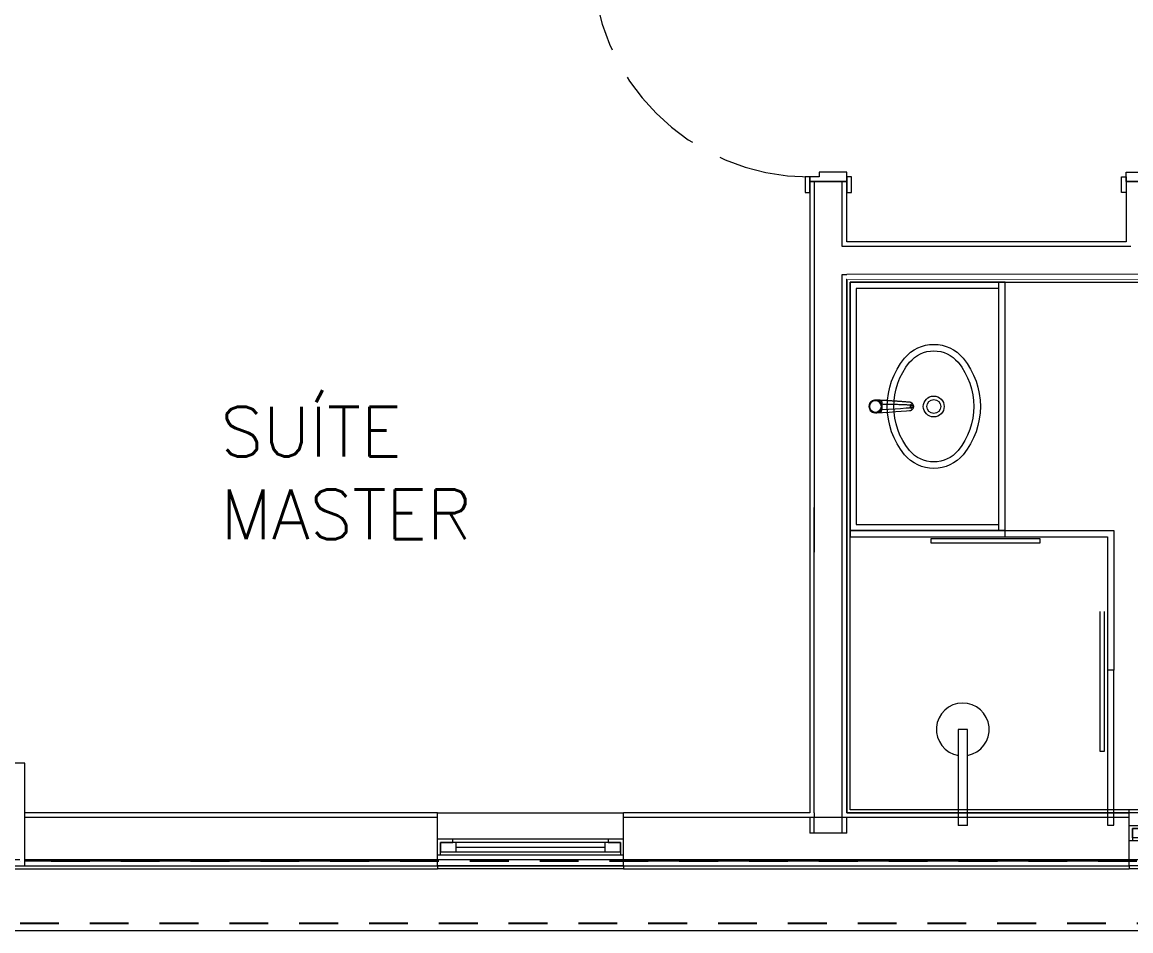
# Model space of a CAD drawing. Header units: millimetres. Extents: x 188.6 to 263.2, y 40.1 to 120.1.
# Drawn here: x 208.765 to 212.339, y 40.232 to 43.16 of the extents above; entities that cross this region are included whole.
import ezdxf

# ---------------------------------------------------------------- set-up
doc = ezdxf.new("R2010")
doc.units = ezdxf.units.MM
doc.set_wipeout_variables(frame=1)
for name, pattern in [('HIDDEN2', [0.1875, 0.125, -0.0625]), ('Linha Tracejada 3_1', [400, 300, -100]), ('Wipeout_Contour', [1000, 0, -1000])]:
    doc.linetypes.add(name, pattern=pattern)
for name, color, linetype in [('ARQ', 8, 'Continuous'), ('ARQ-BASE', 8, 'Continuous'), ('ESTR-VIGAS', 11, 'HIDDEN2'), ('ESTRUTURA', 7, 'Continuous'), ('Janelas ARCHICAD', 7, 'Continuous'), ('Portas ARCHICAD', 7, 'Continuous')]:
    doc.layers.add(name, color=color, linetype=linetype)
doc.styles.add('60-75', font='romans.shx', dxfattribs={"height": 0.12})

# ---------------------------------------------------------------- blocks, each defined once
blk = doc.blocks.new('ESTR-1TP-29.09.2016')
at = {"layer": 'ESTR-VIGAS'}
for points in [[(11.7374, 2.7802), (5.4374, 2.7802)], [(5.4374, 2.5802), (11.7374, 2.5802)]]:
    blk.add_lwpolyline(points, dxfattribs=at)
blk = doc.blocks.new('Vão de Janela Simples_2')
at = {"layer": 'Janelas ARCHICAD', "color": 8, "linetype": 'Continuous', "lineweight": 0}
for p, q in [((-300, 0), (-300, 10)), ((-300, 10), (300, 10)), ((-300, 0), (300, 0)), ((300, 0), (300, 10))]:
    blk.add_line(p, q, dxfattribs=at)
blk = doc.blocks.new('Porta 21_5')
at = {"layer": 'Portas ARCHICAD', "color": 8, "linetype": 'Continuous', "lineweight": 0}
for p, q in [((320, 0), (320, 700)), ((320, 700), (350, 700)), ((350, 700), (350, 0)), ((-350, 15), (-400, 15)), ((-400, 15), (-400, 0)), ((-400, 0), (-350, 0)), ((-365, 0), (-400, 0)), ((-365, 0), (-400, 0)), ((-350, 0), (-365, 0)), ((-365, 0), (-365, -120)), ((-365, -15), (-365, 0)), ((-365, -15), (-365, 0)), ((-350, 0), (-350, 15)), ((-350, -30), (-350, 0)), ((350, 0), (320, 0)), ((400, 15), (350, 15)), ((350, 15), (350, 0)), ((350, 0), (400, 0)), ((365, 0), (350, 0)), ((350, 0), (350, -30)), ((365, -120), (365, 0)), ((365, -15), (365, 0)), ((365, -15), (365, 0)), ((365, 0), (400, 0)), ((365, 0), (400, 0)), ((400, 0), (400, 15)), ((-365, -105), (-365, -15)), ((-365, -105), (-365, -15)), ((-335, -30), (-350, -30)), ((-335, -120), (-335, -30)), ((350, -30), (335, -30)), ((335, -30), (335, -120)), ((365, -105), (365, -15)), ((365, -105), (365, -15)), ((-365, -120), (-365, -105)), ((-365, -120), (-365, -105)), ((365, -120), (365, -105)), ((365, -120), (365, -105)), ((-350, -120), (-400, -120)), ((-400, -120), (-400, -135)), ((-365, -120), (-400, -120)), ((-365, -120), (-400, -120)), ((-400, -135), (-350, -135)), ((-365, -120), (-335, -120)), ((-350, -135), (-350, -120)), ((335, -120), (365, -120)), ((400, -120), (350, -120)), ((350, -120), (350, -135)), ((350, -135), (400, -135)), ((365, -120), (400, -120)), ((365, -120), (400, -120)), ((400, -135), (400, -120))]:
    blk.add_line(p, q, dxfattribs=at)
at = {"layer": 'Portas ARCHICAD', "color": 8, "linetype": 'Linha Tracejada 3_1', "lineweight": 0}
blk.add_arc((350, 0), 700, 90, 180, dxfattribs=at)
blk = doc.blocks.new('Janela 21_2')
at = {"layer": 'Janelas ARCHICAD', "color": 8, "linetype": 'Continuous', "lineweight": 0}
for p, q in [((-300, 35), (300, 35)), ((-300, 35), (-300, 20)), ((-300, 20), (-300, 0)), ((-300, 0), (-290, 0)), ((-300, 0), (-300, -50)), ((-300, 0), (-300, -50)), ((-290, 0), (-290, -40)), ((-290, 0), (290, 0)), ((290, -40), (290, 0)), ((290, 0), (300, 0)), ((300, 35), (300, 20)), ((300, 20), (300, 0)), ((300, 0), (300, -50)), ((300, 0), (300, -50)), ((-290, -10), (-240, -10)), ((-290, -40), (-290, -10)), ((-240, -10), (240, -10)), ((-240, -10), (-240, -40)), ((-240, -10), (240, -10)), ((-240, -25), (240, -25)), ((240, -40), (240, -10)), ((240, -10), (290, -10)), ((290, -10), (290, -40)), ((-250, -50), (-300, -50)), ((-300, -50), (-300, -120)), ((-290, -40), (-250, -40)), ((-240, -40), (-290, -40)), ((-250, -40), (-250, -50)), ((250, -50), (-250, -50)), ((240, -40), (-240, -40)), ((290, -40), (240, -40)), ((250, -50), (250, -40)), ((250, -40), (290, -40)), ((300, -50), (250, -50)), ((300, -50), (300, -120)), ((-300, -120), (-300, -135)), ((-300, -135), (300, -135)), ((300, -120), (300, -135))]:
    blk.add_line(p, q, dxfattribs=at)
blk = doc.blocks.new('Janela 21')
at = {"layer": 'Janelas ARCHICAD', "color": 8, "linetype": 'Continuous', "lineweight": 0}
for p, q in [((-300, 80), (300, 80)), ((-300, 80), (-300, 65)), ((300, 80), (300, 65)), ((-300, 65), (-300, 0)), ((300, 65), (300, 0)), ((-300, 0), (-290, 0)), ((-300, 0), (-300, -50)), ((-300, 0), (-300, -50)), ((-290, 0), (-290, -40)), ((-290, 0), (290, 0)), ((290, -40), (290, 0)), ((290, 0), (300, 0)), ((300, 0), (300, -50)), ((300, 0), (300, -50)), ((-290, -10), (-240, -10)), ((-290, -40), (-290, -10)), ((-240, -10), (240, -10)), ((-240, -10), (-240, -40)), ((-240, -10), (240, -10)), ((-240, -25), (240, -25)), ((240, -40), (240, -10)), ((240, -10), (290, -10)), ((290, -10), (290, -40)), ((-250, -50), (-300, -50)), ((-300, -50), (-300, -75)), ((-290, -40), (-250, -40)), ((-240, -40), (-290, -40)), ((-250, -40), (-250, -50)), ((250, -50), (-250, -50)), ((240, -40), (-240, -40)), ((290, -40), (240, -40)), ((250, -50), (250, -40)), ((250, -40), (290, -40)), ((300, -50), (250, -50)), ((300, -50), (300, -75)), ((-300, -75), (-300, -90)), ((-300, -90), (300, -90)), ((300, -75), (300, -90))]:
    blk.add_line(p, q, dxfattribs=at)
blk = doc.blocks.new('arq-3pav')
at = {"layer": 'ARQ', "color": 8, "linetype": 'Continuous', "lineweight": 0}
for p, q in [((6.9053, 2.045), (6.4453, 2.045)), ((6.4453, 2.045), (6.4453, 1.285)), ((6.9053, 1.265), (6.9053, 2.065)), ((6.9253, 1.265), (6.9253, 2.065)), ((6.5102, 1.6855), (6.5098, 1.6855)), ((6.5102, 1.6855), (6.5102, 1.6855)), ((6.5085, 1.6444), (6.5085, 1.6444)), ((6.5087, 1.6444), (6.5086, 1.6444)), ((6.5267, 1.6701), (6.5286, 1.6701)), ((6.5267, 1.6701), (6.5267, 1.6599)), ((6.5267, 1.6599), (6.5286, 1.6599)), ((6.5286, 1.6599), (6.5286, 1.6701)), ((6.6181, 1.6515), (6.6183, 1.6515)), ((6.6187, 1.6687), (6.6187, 1.6613)), ((6.6288, 1.668), (6.6288, 1.662)), ((6.4453, 1.285), (6.9053, 1.285)), ((6.9253, 1.245), (6.9253, 1.265)), ((6.9253, 1.265), (7.2753, 1.265)), ((7.2753, 1.265), (7.2753, 0.815)), ((6.6871, 1.2391), (7.0371, 1.2391)), ((6.6871, 1.2241), (6.6871, 1.2391)), ((7.0371, 1.2241), (6.6871, 1.2241)), ((6.9253, 1.245), (7.2553, 1.245)), ((7.0371, 1.2391), (7.0371, 1.2241)), ((7.2553, 1.245), (7.2553, 0.815)), ((7.2305, 1.0036), (7.2305, 0.5536)), ((7.2455, 0.5536), (7.2455, 1.0036)), ((7.2753, 0.815), (7.2553, 0.815)), ((6.8043, 0.6236), (6.7743, 0.6236)), ((7.2305, 0.5536), (7.2455, 0.5536)), ((6.8043, 0.3141), (6.7743, 0.3141)), ((7.2553, 0.315), (7.2753, 0.315)), ((7.3254, 0.2649), (7.3254, 0.3149)), ((5.0953, 0.2199), (5.0953, 0.2699)), ((5.6953, 0.2199), (5.6953, 0.2699))]:
    blk.add_line(p, q, dxfattribs=at)
at = {"layer": 'ARQ', "color": 8, "linetype": 'Continuous', "lineweight": 0, "flags": 128}
for points in [[(6.7895, 1.8206, -0.358974), (6.7895, 1.5094, -0.471698), (6.6012, 1.5094, -0.358974), (6.6012, 1.8206, -0.471698)], [(6.7733, 1.8073, -0.358974), (6.7733, 1.5228, -0.471698), (6.6174, 1.5228, -0.358974), (6.6174, 1.8073, -0.471698)], [(6.7178, 1.665, -1), (6.6728, 1.665, -1)]]:
    blk.add_lwpolyline(points, format="xyb", close=True, dxfattribs=at)
for points in [[(6.5729, 1.6818), (6.5721, 1.6818), (6.5709, 1.6819), (6.5701, 1.682), (6.5692, 1.682), (6.5689, 1.6821), (6.5687, 1.6821), (6.5684, 1.6821), (6.5682, 1.6821), (6.5679, 1.6821), (6.5676, 1.6821), (6.5648, 1.6823), (6.5622, 1.6825), (6.5597, 1.6826), (6.5574, 1.6828), (6.556, 1.6829), (6.5543, 1.683), (6.5527, 1.6831), (6.551, 1.6832), (6.5494, 1.6833), (6.5459, 1.6835), (6.5424, 1.6837), (6.5391, 1.6839), (6.5354, 1.6841), (6.5289, 1.6845), (6.5225, 1.6848), (6.5163, 1.6852), (6.5102, 1.6855)], [(6.5238, 1.6829), (6.5211, 1.6837), (6.5183, 1.6843), (6.5148, 1.685), (6.5127, 1.6852), (6.5115, 1.6854), (6.5108, 1.6854), (6.5106, 1.6855), (6.5105, 1.6855), (6.5104, 1.6855), (6.5103, 1.6855), (6.5103, 1.6855), (6.5103, 1.6855), (6.5102, 1.6855), (6.5102, 1.6855), (6.5102, 1.6855), (6.5102, 1.6855)], [(6.5177, 1.6827), (6.5188, 1.6822), (6.5201, 1.682), (6.5215, 1.6821), (6.5229, 1.6825), (6.5238, 1.6829)], [(6.5177, 1.6827), (6.5184, 1.6823), (6.5194, 1.6816), (6.5203, 1.6808), (6.5213, 1.6798), (6.5223, 1.6788), (6.5232, 1.6776), (6.524, 1.6763), (6.5246, 1.6755), (6.5251, 1.6745), (6.5255, 1.6736), (6.5259, 1.6727)], [(6.5284, 1.6729), (6.5284, 1.6731), (6.5284, 1.6733), (6.5284, 1.6735), (6.5284, 1.6738), (6.5284, 1.6741), (6.5286, 1.6749), (6.5287, 1.6757), (6.5288, 1.6762), (6.5289, 1.6767), (6.5289, 1.6771), (6.5289, 1.6775), (6.5289, 1.6778), (6.5289, 1.6781), (6.5288, 1.6783), (6.5288, 1.6786), (6.5287, 1.6789), (6.5286, 1.6792), (6.5284, 1.6796), (6.5282, 1.68), (6.5281, 1.6802), (6.5279, 1.6804), (6.5276, 1.6808), (6.5272, 1.6812), (6.5268, 1.6815), (6.5264, 1.6817), (6.5257, 1.6821), (6.525, 1.6824), (6.5244, 1.6827), (6.5238, 1.6829)], [(6.5998, 1.6799), (6.599, 1.68), (6.5985, 1.68), (6.598, 1.68), (6.5975, 1.6801), (6.597, 1.6801), (6.5964, 1.6801), (6.5961, 1.6802), (6.5958, 1.6802), (6.5955, 1.6802), (6.5939, 1.6803), (6.5922, 1.6805), (6.5904, 1.6806), (6.5885, 1.6807), (6.5865, 1.6809), (6.5845, 1.681), (6.5827, 1.6811), (6.581, 1.6812), (6.5792, 1.6814), (6.5774, 1.6815), (6.5769, 1.6815), (6.5764, 1.6816), (6.5762, 1.6816), (6.5761, 1.6816), (6.576, 1.6816), (6.5757, 1.6816), (6.5753, 1.6816), (6.5747, 1.6817), (6.574, 1.6817), (6.5731, 1.6818), (6.5729, 1.6818)], [(6.5088, 1.6444), (6.5301, 1.6456), (6.5514, 1.6468), (6.5727, 1.6482), (6.5902, 1.6494), (6.6078, 1.6507), (6.6165, 1.6514), (6.6175, 1.6514), (6.618, 1.6515), (6.6181, 1.6515)], [(6.5088, 1.6444), (6.5088, 1.6444), (6.5088, 1.6444), (6.5089, 1.6444), (6.5089, 1.6444), (6.5089, 1.6444), (6.509, 1.6444), (6.509, 1.6444), (6.5092, 1.6444), (6.5101, 1.6445), (6.511, 1.6446), (6.5147, 1.645), (6.5184, 1.6456), (6.5211, 1.6461)], [(6.5246, 1.6547), (6.5239, 1.6535), (6.5229, 1.6521), (6.5217, 1.6507), (6.5209, 1.6499), (6.52, 1.649), (6.5191, 1.6483), (6.5183, 1.6477), (6.5172, 1.647), (6.516, 1.6464)], [(6.516, 1.6464), (6.5172, 1.6468), (6.5184, 1.6469), (6.5198, 1.6466), (6.5211, 1.6461)], [(6.5211, 1.6461), (6.522, 1.6464), (6.5229, 1.6466), (6.5237, 1.647), (6.5245, 1.6474), (6.525, 1.6477), (6.5255, 1.648), (6.5258, 1.6483), (6.5261, 1.6486), (6.5263, 1.6489), (6.5265, 1.6493), (6.5267, 1.6496), (6.5268, 1.6499), (6.5269, 1.6502), (6.527, 1.6505), (6.5271, 1.6508), (6.5272, 1.6514), (6.5273, 1.652), (6.5273, 1.6524), (6.5274, 1.6528), (6.5275, 1.6532), (6.5276, 1.6533), (6.5277, 1.6535), (6.5278, 1.6537), (6.5278, 1.6538)], [(6.5246, 1.6547), (6.5264, 1.6542), (6.5278, 1.6538)], [(6.6187, 1.6613), (6.6184, 1.661), (6.618, 1.6607), (6.6177, 1.6605), (6.6173, 1.6602), (6.617, 1.6601), (6.6167, 1.6599), (6.6161, 1.6598), (6.6156, 1.6597), (6.615, 1.6597), (6.6144, 1.6596), (6.6057, 1.6589), (6.5882, 1.6577), (6.5707, 1.6565), (6.5493, 1.6551), (6.5278, 1.6538)], [(6.5278, 1.6538), (6.5282, 1.6553), (6.5284, 1.6568), (6.5285, 1.6584), (6.5286, 1.6599)], [(6.5284, 1.6729), (6.5316, 1.6728), (6.5349, 1.6727), (6.5385, 1.6727), (6.5423, 1.6726), (6.5458, 1.6725), (6.5494, 1.6724), (6.5506, 1.6724), (6.5516, 1.6724), (6.5526, 1.6724), (6.5536, 1.6723), (6.5545, 1.6723), (6.5602, 1.6722), (6.5658, 1.6721), (6.5669, 1.6721), (6.5681, 1.672), (6.5692, 1.672), (6.5703, 1.672), (6.5714, 1.672), (6.5725, 1.672), (6.5736, 1.6719), (6.5747, 1.6719), (6.5785, 1.6718), (6.5822, 1.6717), (6.5858, 1.6716), (6.5892, 1.6715), (6.5921, 1.6714), (6.5949, 1.6713), (6.5956, 1.6713), (6.5963, 1.6712), (6.597, 1.6712), (6.5976, 1.6712), (6.5983, 1.6712), (6.599, 1.6711), (6.6011, 1.671), (6.6032, 1.6709), (6.6052, 1.6708), (6.6072, 1.6707), (6.6092, 1.6706), (6.6111, 1.6705), (6.6115, 1.6705), (6.6119, 1.6705), (6.6123, 1.6704), (6.6127, 1.6704), (6.6131, 1.6704), (6.6134, 1.6704), (6.6138, 1.6703), (6.6142, 1.6703), (6.6146, 1.6703), (6.6149, 1.6703), (6.6152, 1.6702), (6.6155, 1.6702), (6.6157, 1.6702), (6.6159, 1.6702), (6.6161, 1.6701), (6.6163, 1.6701), (6.6165, 1.6701), (6.6166, 1.67), (6.6168, 1.67), (6.6169, 1.6699), (6.6173, 1.6697), (6.6176, 1.6696), (6.6179, 1.6694), (6.6182, 1.6692), (6.6184, 1.6689), (6.6187, 1.6687)], [(6.6205, 1.678), (6.6203, 1.6781), (6.6198, 1.6782), (6.6192, 1.6783), (6.619, 1.6784), (6.6189, 1.6784), (6.6188, 1.6784), (6.6188, 1.6784), (6.6188, 1.6784), (6.6187, 1.6784), (6.6175, 1.6785), (6.6167, 1.6786), (6.616, 1.6787), (6.6153, 1.6787), (6.6146, 1.6788), (6.6139, 1.6788), (6.6132, 1.6789), (6.6126, 1.6789), (6.612, 1.679), (6.6115, 1.679), (6.611, 1.6791)], [(6.6183, 1.6515), (6.6188, 1.6516), (6.6193, 1.6517), (6.6197, 1.6518), (6.6202, 1.6519)], [(6.6187, 1.6687), (6.6191, 1.669), (6.6195, 1.6694), (6.6199, 1.6698), (6.6203, 1.6702), (6.6207, 1.6705), (6.6211, 1.6709), (6.6216, 1.6713), (6.622, 1.6717), (6.6224, 1.672), (6.6228, 1.6723), (6.6233, 1.6727), (6.6236, 1.6729), (6.624, 1.6732), (6.6244, 1.6735), (6.6247, 1.6737), (6.625, 1.6739), (6.6252, 1.674), (6.6255, 1.6741), (6.6257, 1.6742), (6.6258, 1.6743), (6.626, 1.6744), (6.6261, 1.6744), (6.6262, 1.6744), (6.6262, 1.6743)], [(6.6187, 1.6687), (6.6194, 1.6686), (6.6202, 1.6686), (6.6209, 1.6686), (6.6216, 1.6685), (6.6223, 1.6685), (6.6229, 1.6684), (6.6236, 1.6684), (6.6243, 1.6683), (6.6249, 1.6683), (6.6255, 1.6682), (6.6259, 1.6682), (6.6263, 1.6682), (6.6267, 1.6682), (6.6272, 1.6681), (6.6276, 1.6681), (6.628, 1.6681), (6.6283, 1.668), (6.6285, 1.668), (6.6287, 1.668), (6.6288, 1.668)], [(6.6288, 1.662), (6.6287, 1.662), (6.6285, 1.662), (6.6283, 1.662), (6.6281, 1.6619), (6.6278, 1.6619), (6.6274, 1.6619), (6.627, 1.6618), (6.6265, 1.6618), (6.626, 1.6618), (6.6255, 1.6617), (6.6249, 1.6617), (6.6243, 1.6617), (6.6237, 1.6616), (6.6233, 1.6616), (6.6226, 1.6615), (6.6219, 1.6615), (6.6211, 1.6614), (6.6204, 1.6614), (6.6199, 1.6614), (6.6194, 1.6613), (6.6187, 1.6613)], [(6.6187, 1.6613), (6.6197, 1.6603), (6.6208, 1.6594), (6.6219, 1.6585), (6.6229, 1.6577), (6.6238, 1.657), (6.6246, 1.6564), (6.6253, 1.656), (6.6258, 1.6557), (6.6261, 1.6557), (6.6262, 1.6557)], [(6.6202, 1.6519), (6.621, 1.6522), (6.6219, 1.6525), (6.6227, 1.653), (6.6237, 1.6535), (6.6246, 1.6542), (6.6254, 1.6549), (6.6262, 1.6557)], [(6.6262, 1.6743), (6.6254, 1.6751), (6.6246, 1.6758), (6.6237, 1.6765), (6.6227, 1.677), (6.622, 1.6774), (6.6214, 1.6777), (6.6207, 1.6779), (6.6205, 1.678)], [(6.6262, 1.6557), (6.6266, 1.6561), (6.6269, 1.6565), (6.6272, 1.6569), (6.6273, 1.657), (6.6274, 1.6571), (6.6274, 1.6572), (6.6275, 1.6573), (6.6275, 1.6574), (6.6276, 1.6574), (6.6276, 1.6574), (6.6276, 1.6574), (6.6276, 1.6575), (6.6276, 1.6575)], [(6.6288, 1.668), (6.6288, 1.6694), (6.6285, 1.6707), (6.6279, 1.672), (6.6276, 1.6725)], [(6.6288, 1.662), (6.6288, 1.6606), (6.6285, 1.6592), (6.6279, 1.658), (6.6276, 1.6575)], [(6.6295, 1.6681), (6.6294, 1.6685), (6.6292, 1.669), (6.6291, 1.6695), (6.6289, 1.67), (6.6287, 1.6705), (6.6284, 1.6711), (6.6282, 1.6716), (6.6279, 1.672)], [(6.6288, 1.668), (6.629, 1.6676), (6.6293, 1.6672), (6.6294, 1.6669), (6.6295, 1.6667), (6.6295, 1.6664), (6.6296, 1.6662), (6.6296, 1.6662), (6.6296, 1.6661), (6.6296, 1.666)], [(6.6296, 1.664), (6.6296, 1.6639), (6.6296, 1.6638), (6.6295, 1.6636), (6.6295, 1.6634), (6.6294, 1.6632), (6.6293, 1.663), (6.6292, 1.6627), (6.6291, 1.6624), (6.6288, 1.662)], [(6.6296, 1.666), (6.6297, 1.667), (6.6297, 1.667)], [(6.6296, 1.666), (6.6296, 1.6658), (6.6297, 1.6656), (6.6297, 1.6656), (6.6297, 1.6655), (6.6297, 1.6654), (6.6297, 1.6653), (6.6297, 1.6652), (6.6297, 1.6652), (6.6297, 1.6651), (6.6297, 1.6651), (6.6297, 1.665), (6.6297, 1.665), (6.6297, 1.665), (6.6297, 1.6649), (6.6297, 1.6648), (6.6297, 1.6648), (6.6297, 1.6647), (6.6297, 1.6645), (6.6297, 1.6644), (6.6297, 1.6643), (6.6296, 1.664)], [(6.6297, 1.663), (6.6296, 1.664)], [(6.6297, 1.667), (6.6297, 1.6661), (6.6298, 1.6653), (6.6298, 1.6646), (6.6297, 1.6638), (6.6297, 1.663)], [(5.0953, 0.1849), (2.5353, 0.1849)], [(5.0953, 0.1849), (2.5353, 0.1849)], [(7.3254, 0.1849), (5.6953, 0.1849)], [(7.3254, 0.1849), (5.6953, 0.1849)], [(2.5253, 0.1749), (5.0953, 0.1749)], [(2.5353, 0.1749), (5.0953, 0.1749)], [(5.6953, 0.1749), (7.3254, 0.1749)], [(5.6953, 0.1749), (7.3254, 0.1749)]]:
    blk.add_lwpolyline(points, dxfattribs=at)
blk.add_lwpolyline([(6.6953, 1.6985, -336.274616), (6.6949, 1.6985)], format="xyb", dxfattribs=at)
blk.add_lwpolyline([(11.275, -0.025), (0, -0.025), (0, 0.205), (11.275, 0.205)], close=True, dxfattribs=at)
at = {"layer": 'ARQ', "color": 8, "linetype": 'Continuous', "lineweight": 0}
blk.add_circle((6.507, 1.665), 0.0191, dxfattribs=at)
for centre, radius, start, end in [((6.507, 1.665), 0.0207, 58.7917, 270), ((6.507, 1.665), 0.0204, 14.4666, 345.5334), ((6.507, 1.665), 0.0195, 90, 270), ((6.507, 1.665), 0.0195, 270, 90), ((6.507, 1.665), 0.0195, 0, 90), ((6.3775, -1.3354), 3.0235, 85.5708, 85.7845), ((6.507, 1.665), 0.0195, 270, 0), ((6.507, 1.665), 0.0207, 270, 295.8955), ((6.5068, 1.6649), 0.0205, 329.9973, 345.9381), ((6.4662, 2.2421), 0.5726, 275.985, 276.2405), ((6.5068, 1.6651), 0.0205, 14.0676, 21.5263), ((6.502, 1.6702), 0.0265, 359.866, 5.9594), ((6.6163, 1.6652), 0.0135, 33.1104, 42.7593), ((6.6162, 1.6649), 0.0136, 326.9668, 347.5999), ((6.6189, 1.6657), 0.0109, 6.9037, 12.7717), ((6.6189, 1.6643), 0.0109, 347.6386, 353.5544), ((6.7886, 0.6241), 0.0851, 280.6789, 260.3838)]:
    blk.add_arc(centre, radius, start, end, dxfattribs=at)
at = {"layer": 'ARQ', "color": 8, "linetype": 'Continuous', "lineweight": 0, "xscale": 0.001, "yscale": 0.001, "rotation": 179.9999999999985}
for p in [(5.3953, 0.1849), (5.3953, 0.1849), (7.6254, 0.1849), (7.6254, 0.1849)]:
    blk.add_blockref('Vão de Janela Simples_2', p, dxfattribs=at)
at = {"color": 8, "linetype": 'Wipeout_Contour', "lineweight": 0, "ltscale": 50871.274994}
blk.add_wipeout([(7.3153, 2.195), (7.3303, 2.195), (7.3303, 2.3899), (7.3153, 2.3899)], dxfattribs=at).dxf.layer = 'ARQ'
at = {"color": 8, "linetype": 'Wipeout_Contour', "lineweight": 0, "ltscale": 56274.630033}
blk.add_wipeout([(6.4002, 2.075), (6.4002, 0.29), (6.4152, 0.29), (6.4152, 2.075)], dxfattribs=at).dxf.layer = 'ARQ'
at = {"color": 8, "linetype": 'Wipeout_Contour', "lineweight": 0, "ltscale": 64744.767017}
blk.add_wipeout([(3.7636, 0.3549), (3.7636, 0.3399), (5.0953, 0.3399), (5.0953, 0.3549)], dxfattribs=at).dxf.layer = 'ARQ'
at = {"layer": 'ARQ', "color": 8, "linetype": 'Continuous', "lineweight": 0}
for p, q in [((7.3153, 2.3899), (7.3153, 2.3549)), ((7.3153, 2.3899), (7.3303, 2.3899)), ((6.9253, 1.265), (6.4253, 1.265)), ((6.4253, 1.265), (6.4253, 1.245)), ((6.4253, 1.245), (6.9253, 1.245)), ((5.0953, 0.3399), (3.7636, 0.3399)), ((5.0953, 0.3399), (5.0953, 0.3549)), ((5.0953, 0.2699), (5.0953, 0.3399))]:
    blk.add_line(p, q, dxfattribs=at)
at = {"layer": 'ARQ', "color": 8, "linetype": 'Continuous', "lineweight": 0, "flags": 128}
for points in [[(7.3153, 2.3899), (7.3153, 2.195)], [(5.0953, 0.3549), (3.7636, 0.3549)], [(3.7636, 0.3549), (3.7636, 0.3399)]]:
    blk.add_lwpolyline(points, dxfattribs=at)
at = {"layer": 'ARQ', "color": 8, "linetype": 'Continuous', "lineweight": 0, "xscale": -0.001, "yscale": 0.001, "rotation": 270}
blk.add_blockref('Porta 21_5', (7.4353, 2.7549), dxfattribs=at)
at = {"color": 8, "linetype": 'Wipeout_Contour', "lineweight": 0, "ltscale": 54522.637268}
blk.add_wipeout([(6.4002, 2.09), (6.4002, 2.075), (6.4152, 2.075), (6.4152, 2.09)], dxfattribs=at).dxf.layer = 'ARQ'
at = {"color": 8, "linetype": 'Wipeout_Contour', "lineweight": 0, "ltscale": 65041.915277}
blk.add_wipeout([(3.7635, 0.1849), (5.0953, 0.1849), (5.0953, 0.1999), (3.7635, 0.1999)], dxfattribs=at).dxf.layer = 'ARQ'
at = {"color": 8, "linetype": 'Wipeout_Contour', "lineweight": 0, "ltscale": 57904.598302}
blk.add_wipeout([(5.6953, 0.1849), (7.3254, 0.1849), (7.3254, 0.1999), (5.6953, 0.1999)], dxfattribs=at).dxf.layer = 'ARQ'
at = {"layer": 'ARQ', "color": 8, "linetype": 'Continuous', "lineweight": 0}
for p, q in [((7.3254, 0.1999), (7.3254, 0.2649)), ((5.0953, 0.1999), (5.0953, 0.2199)), ((5.6953, 0.1999), (5.6953, 0.2199)), ((5.0953, 0.1999), (3.7635, 0.1999)), ((5.0953, 0.1849), (5.0953, 0.1999)), ((7.3254, 0.1999), (5.6953, 0.1999)), ((5.6953, 0.1849), (5.6953, 0.1999)), ((7.3254, 0.1849), (7.3254, 0.1999))]:
    blk.add_line(p, q, dxfattribs=at)
at = {"layer": 'ARQ', "color": 8, "linetype": 'Continuous', "lineweight": 0, "flags": 128}
for points in [[(6.4252, 2.065), (7.9254, 2.065)], [(3.7636, 0.3399), (3.7635, 0.1999)], [(3.7635, 0.1999), (3.7635, 0.1849)], [(3.7635, 0.1849), (5.0953, 0.1849)], [(5.6953, 0.1849), (7.3254, 0.1849)]]:
    blk.add_lwpolyline(points, dxfattribs=at)
blk.add_lwpolyline([(6.4253, 1.265), (6.9253, 1.265), (6.9253, 2.065), (6.4253, 2.065)], close=True, dxfattribs=at)
at = {"color": 8, "linetype": 'Wipeout_Contour', "lineweight": 0, "ltscale": 54431.488515}
blk.add_wipeout([(6.4002, 2.18), (6.4002, 2.09), (6.4152, 2.09), (6.4152, 2.18)], dxfattribs=at).dxf.layer = 'ARQ'
at = {"color": 8, "linetype": 'Wipeout_Contour', "lineweight": 0, "ltscale": 51061.034705}
blk.add_wipeout([(7.3153, 2.18), (7.3303, 2.18), (7.3303, 2.195), (7.3153, 2.195)], dxfattribs=at).dxf.layer = 'ARQ'
at = {"color": 8, "linetype": 'Wipeout_Contour', "lineweight": 0, "ltscale": 54340.532035}
blk.add_wipeout([(6.4002, 2.195), (6.4002, 2.18), (6.4152, 2.18), (6.4152, 2.195)], dxfattribs=at).dxf.layer = 'ARQ'
at = {"color": 8, "linetype": 'Wipeout_Contour', "lineweight": 0, "ltscale": 56444.939846}
blk.add_wipeout([(6.3102, 2.09), (6.3102, 0.29), (6.4002, 0.29), (6.4002, 2.09)], dxfattribs=at).dxf.layer = 'ARQ'
at = {"color": 8, "linetype": 'Wipeout_Contour', "lineweight": 0, "ltscale": 173873.224778}
blk.add_wipeout([(2.5353, 0.4999), (2.5353, 0.1849), (3.7653, 0.1849), (3.7653, 0.5149), (2.7053, 0.5149), (2.7053, 0.4999), (3.7503, 0.4999), (3.7503, 0.1999), (2.5503, 0.1999), (2.5503, 0.4999)], dxfattribs=at).dxf.layer = 'ARQ'
at = {"layer": 'ARQ', "color": 8, "linetype": 'Continuous', "lineweight": 0, "flags": 128}
for points in [[(2.5353, 0.4999), (2.5353, 0.1849), (3.7653, 0.1849), (3.7653, 0.5149), (2.7053, 0.5149)], [(6.4152, 0.29), (6.4002, 0.29)]]:
    blk.add_lwpolyline(points, dxfattribs=at)
at = {"color": 8, "linetype": 'Wipeout_Contour', "lineweight": 0, "ltscale": 54162.291783}
blk.add_wipeout([(6.4003, 2.3899), (6.4002, 2.195), (6.4152, 2.195), (6.4153, 2.3899)], dxfattribs=at).dxf.layer = 'ARQ'
at = {"color": 8, "linetype": 'Wipeout_Contour', "lineweight": 0, "ltscale": 54620.850533}
blk.add_wipeout([(6.3102, 2.18), (6.3102, 2.09), (6.4002, 2.09), (6.4002, 2.18)], dxfattribs=at).dxf.layer = 'ARQ'
at = {"layer": 'ARQ', "color": 8, "linetype": 'Continuous', "lineweight": 0}
for p, q in [((6.4002, 2.09), (6.4152, 2.09)), ((6.4002, 0.29), (6.4002, 2.09))]:
    blk.add_line(p, q, dxfattribs=at)
at = {"layer": 'ARQ', "color": 8, "linetype": 'Continuous', "lineweight": 0, "flags": 128}
blk.add_lwpolyline([(6.4152, 0.29), (6.4152, 2.075)], dxfattribs=at)
at = {"color": 8, "linetype": 'Wipeout_Contour', "lineweight": 0, "ltscale": 54365.458218}
blk.add_wipeout([(6.3103, 2.3899), (6.3102, 2.18), (6.4002, 2.18), (6.4003, 2.3899)], dxfattribs=at).dxf.layer = 'ARQ'
at = {"layer": 'ARQ', "color": 8, "linetype": 'Continuous', "lineweight": 0}
for p, q in [((6.4002, 2.18), (6.4003, 2.3899)), ((6.4153, 2.3899), (6.4003, 2.3899)), ((6.4153, 2.3899), (6.4153, 2.3549)), ((6.4152, 2.18), (6.4002, 2.18))]:
    blk.add_line(p, q, dxfattribs=at)
at = {"layer": 'ARQ', "color": 8, "linetype": 'Continuous', "lineweight": 0, "flags": 128}
blk.add_lwpolyline([(6.4152, 2.195), (6.4153, 2.3899)], dxfattribs=at)
at = {"color": 8, "linetype": 'Wipeout_Contour', "lineweight": 0, "ltscale": 56373.900895}
blk.add_wipeout([(6.2952, 0.29), (6.3102, 0.29), (6.3103, 2.3899), (6.2953, 2.3899)], dxfattribs=at).dxf.layer = 'ARQ'
at = {"color": 8, "linetype": 'Wipeout_Contour', "lineweight": 0, "ltscale": 56340.922046}
blk.add_wipeout([(6.4152, 0.3549), (6.4152, 0.3399), (7.3254, 0.3399), (7.3254, 0.3549)], dxfattribs=at).dxf.layer = 'ARQ'
at = {"layer": 'ARQ', "color": 8, "linetype": 'Continuous', "lineweight": 0}
for p, q in [((6.2953, 2.3899), (6.2953, 2.3549)), ((6.3103, 2.3899), (6.2953, 2.3899)), ((6.3102, 0.29), (6.3103, 2.3899)), ((6.4003, 2.3899), (6.3103, 2.3899)), ((7.2553, 0.815), (7.2553, 0.315)), ((7.2753, 0.315), (7.2753, 0.815)), ((6.7743, 0.6236), (6.7743, 0.3141)), ((6.8043, 0.3141), (6.8043, 0.6236)), ((7.3254, 0.3399), (7.3254, 0.3549)), ((7.3254, 0.3149), (7.3254, 0.3399))]:
    blk.add_line(p, q, dxfattribs=at)
at = {"layer": 'ARQ', "color": 8, "linetype": 'Continuous', "lineweight": 0, "flags": 128}
for points in [[(6.2953, 2.3899), (6.2952, 0.29)], [(6.3102, 0.29), (6.2952, 0.29)], [(6.4002, 0.29), (6.3102, 0.29)]]:
    blk.add_lwpolyline(points, dxfattribs=at)
at = {"layer": 'ARQ', "color": 8, "linetype": 'Continuous', "lineweight": 0, "yscale": 0.001}
for name, p, xscale, rotation in [('Porta 21_5', (6.2953, 2.7549), 0.001, 89.9991270400403), ('Vão de Janela Simples_2', (7.6254, 0.3549), -0.001, 359.9991270400402), ('Janela 21', (7.6254, 0.2649), 0.001, 179.9991270400403)]:
    blk.add_blockref(name, p, dxfattribs=dict(at, xscale=xscale, rotation=rotation))
at = {"color": 8, "linetype": 'Wipeout_Contour', "lineweight": 0, "ltscale": 52700.550972}
blk.add_wipeout([(7.3153, 2.195), (6.4152, 2.195), (6.4152, 2.18), (7.3153, 2.18)], dxfattribs=at).dxf.layer = 'ARQ'
at = {"color": 8, "linetype": 'Wipeout_Contour', "lineweight": 0, "ltscale": 57891.33893}
blk.add_wipeout([(6.4002, 0.3399), (6.4152, 0.3399), (6.4152, 0.3549), (6.4002, 0.3549)], dxfattribs=at).dxf.layer = 'ARQ'
at = {"layer": 'ARQ', "color": 8, "linetype": 'Continuous', "lineweight": 0, "flags": 128}
for points in [[(6.4252, 0.3649), (6.4252, 2.065)], [(7.3254, 0.3649), (6.4252, 0.3649)]]:
    blk.add_lwpolyline(points, dxfattribs=at)
at = {"color": 8, "linetype": 'Wipeout_Contour', "lineweight": 0, "ltscale": 52767.797461}
blk.add_wipeout([(7.3303, 2.18), (6.4152, 2.18), (6.4152, 2.09), (7.3303, 2.09)], dxfattribs=at).dxf.layer = 'ARQ'
at = {"color": 8, "linetype": 'Wipeout_Contour', "lineweight": 0, "ltscale": 58069.443074}
blk.add_wipeout([(6.3102, 0.3399), (6.4002, 0.3399), (6.4002, 0.3549), (6.3102, 0.3549)], dxfattribs=at).dxf.layer = 'ARQ'
at = {"layer": 'ARQ', "color": 8, "linetype": 'Continuous', "lineweight": 0}
for p, q in [((7.3303, 2.18), (6.4152, 2.18)), ((7.9504, 2.09), (6.4152, 2.09)), ((6.4002, 0.3399), (6.4002, 0.3549))]:
    blk.add_line(p, q, dxfattribs=at)
at = {"layer": 'ARQ', "color": 8, "linetype": 'Continuous', "lineweight": 0, "flags": 128}
for points in [[(7.3153, 2.195), (6.4152, 2.195)], [(6.4152, 2.075), (7.9354, 2.075)], [(7.9354, 2.075), (6.4152, 2.075)], [(6.4152, 2.075), (6.4152, 0.3549)], [(7.3254, 0.3549), (6.4152, 0.3549)], [(6.4152, 0.3549), (7.3254, 0.3549)]]:
    blk.add_lwpolyline(points, dxfattribs=at)
at = {"color": 8, "linetype": 'Wipeout_Contour', "lineweight": 0, "ltscale": 58247.612708}
blk.add_wipeout([(6.2952, 0.3399), (6.3102, 0.3399), (6.3102, 0.3549), (6.2952, 0.3549)], dxfattribs=at).dxf.layer = 'ARQ'
at = {"color": 8, "linetype": 'Wipeout_Contour', "lineweight": 0, "ltscale": 51783.665953}
blk.add_wipeout([(7.9504, 2.09), (6.4152, 2.09), (6.4152, 2.075), (7.9354, 2.075)], dxfattribs=at).dxf.layer = 'ARQ'
at = {"color": 8, "linetype": 'Wipeout_Contour', "lineweight": 0, "ltscale": 59298.887353}
blk.add_wipeout([(5.6953, 0.3549), (5.6953, 0.3399), (6.2952, 0.3399), (6.2952, 0.3549)], dxfattribs=at).dxf.layer = 'ARQ'
at = {"layer": 'ARQ', "color": 8, "linetype": 'Continuous', "lineweight": 0}
for p, q in [((5.6953, 0.3399), (5.6953, 0.3549)), ((7.3254, 0.3399), (5.6953, 0.3399)), ((5.6953, 0.2699), (5.6953, 0.3399)), ((6.3102, 0.3549), (6.3102, 0.3399))]:
    blk.add_line(p, q, dxfattribs=at)
at = {"layer": 'ARQ', "color": 8, "linetype": 'Continuous', "lineweight": 0, "flags": 128}
blk.add_lwpolyline([(6.2952, 0.3549), (5.6953, 0.3549)], dxfattribs=at)
at = {"layer": 'ARQ', "color": 8, "linetype": 'Continuous', "lineweight": 0, "xscale": -0.001, "yscale": 0.001, "rotation": 179.9991270400402}
blk.add_blockref('Janela 21_2', (5.3953, 0.2199), dxfattribs=at)
at = {"layer": 'ESTRUTURA'}
blk.add_blockref('ESTR-1TP-29.09.2016', (-1.6874, -2.5802), dxfattribs=at)

msp = doc.modelspace()

# ---------------------------------------------------------------- block references
msp.add_blockref('arq-3pav', (205.0084, 40.2568))

# ---------------------------------------------------------------- next in the draw order: block references
at = {"layer": 'ESTRUTURA'}
msp.add_blockref('ESTR-1TP-29.09.2016', (203.3211, 37.6766), dxfattribs=at)

# ---------------------------------------------------------------- next in the draw order: texts
at = {"layer": 'ARQ-BASE', "color": 8, "insert": (209.4047, 41.9204), "char_height": 0.16, "width": 1.245714, "attachment_point": 1, "style": '60-75'}
msp.add_mtext('SUÍTE\\PMASTER', dxfattribs=at)

doc.saveas('drawing.dxf')
